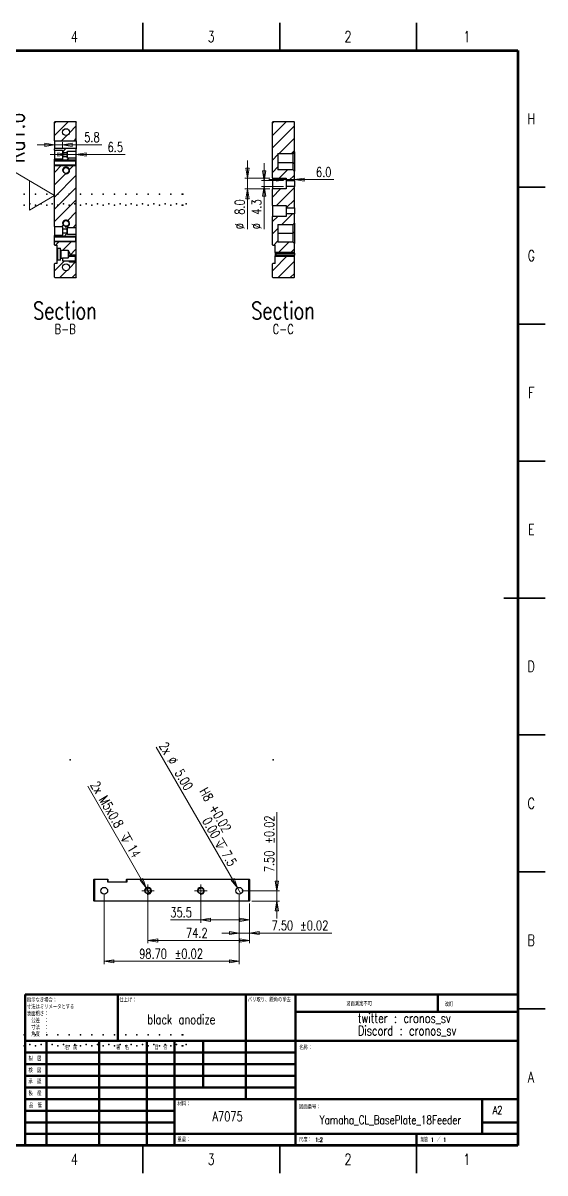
# Model space of a CAD drawing. Header units: millimetres. Extents: x -284 to 1188, y -83 to 840.
# Drawn here: x 806 to 1188, y 0 to 840 of the extents above; entities that cross this region are included whole.
import ezdxf

# ---------------------------------------------------------------- set-up
doc = ezdxf.new("R2010")
doc.units = ezdxf.units.MM
doc.header["$LTSCALE"] = 2
doc.header["$PDSIZE"] = -1
doc.styles.add('SLDTEXTSTYLE0', font='TXT', dxfattribs={"width": 0.75, "bigfont": 'bigfont'})
doc.styles.add('SLDTEXTSTYLE1', font='TXT', dxfattribs={"width": 0.65625, "bigfont": 'bigfont'})
doc.dimstyles.new('SLDDIMSTYLE1', dxfattribs={"dimtxt": 7, "dimasz": 7.112, "dimexe": 0, "dimexo": 0.0625, "dimgap": 1.75, "dimtad": 1, "dimdec": 1, "dimrnd": 1e-09, "dimzin": 4, "dimdsep": 46, "dimtxsty": 'SLDTEXTSTYLE0', "dimblk1": 'CLOSED', "dimblk2": 'CLOSED', "dimsah": 1, "dimcen": 0.09, "dimadec": 0, "dimazin": 1, "dimtfac": 1, "dimtdec": 1, "dimtmove": 0, "dimatfit": 0, "dimldrblk": 'CLOSED', "dimfxl": 1, "dimfrac": 2, "dimtolj": 1, "dimtzin": 12, "dimarcsym": 0})
doc.dimstyles.new('SLDDIMSTYLE13', dxfattribs={"dimtxt": 7, "dimasz": 7.112, "dimexe": 0, "dimexo": 0.0625, "dimgap": 1.75, "dimtad": 1, "dimrnd": 1e-09, "dimzin": 4, "dimdsep": 46, "dimtxsty": 'SLDTEXTSTYLE0', "dimblk1": 'NONE', "dimblk2": 'CLOSED', "dimsah": 1, "dimcen": 0, "dimadec": 0, "dimazin": 1, "dimtol": 1, "dimtp": 0.018, "dimtfac": 1, "dimtmove": 0, "dimatfit": 3, "dimldrblk": 'NONE', "dimfxl": 1, "dimfrac": 2, "dimtolj": 1, "dimtzin": 0, "dimarcsym": 0})
doc.dimstyles.new('SLDDIMSTYLE14', dxfattribs={"dimtxt": 7, "dimasz": 7.112, "dimexe": 0, "dimexo": 0.0625, "dimgap": 1.75, "dimtad": 1, "dimrnd": 1e-09, "dimzin": 12, "dimdsep": 46, "dimtxsty": 'SLDTEXTSTYLE0', "dimblk1": 'CLOSED', "dimblk2": 'CLOSED', "dimsah": 1, "dimcen": 0.09, "dimadec": 0, "dimazin": 3, "dimtol": 1, "dimtp": 0.02, "dimtm": 0.02, "dimtfac": 1, "dimtmove": 0, "dimatfit": 0, "dimldrblk": 'CLOSED', "dimfxl": 1, "dimfrac": 2, "dimtolj": 1, "dimarcsym": 0})
doc.dimstyles.new('SLDDIMSTYLE15', dxfattribs={"dimtxt": 7, "dimasz": 7.112, "dimexe": 0, "dimexo": 0.0625, "dimgap": 1.75, "dimtad": 1, "dimrnd": 1e-09, "dimzin": 12, "dimdsep": 46, "dimtxsty": 'SLDTEXTSTYLE0', "dimblk1": 'CLOSED', "dimblk2": 'CLOSED', "dimsah": 1, "dimcen": 0.09, "dimadec": 0, "dimazin": 3, "dimtol": 1, "dimtp": 0.02, "dimtm": 0.02, "dimtfac": 1, "dimtofl": 0, "dimtmove": 0, "dimatfit": 3, "dimldrblk": 'CLOSED', "dimfxl": 1, "dimfrac": 2, "dimtolj": 1, "dimarcsym": 0})
doc.dimstyles.new('SLDDIMSTYLE4', dxfattribs={"dimtxt": 7, "dimasz": 7.112, "dimexe": 0, "dimexo": 0.0625, "dimgap": 1.75, "dimtad": 1, "dimdec": 1, "dimrnd": 1e-09, "dimzin": 12, "dimdsep": 46, "dimtxsty": 'SLDTEXTSTYLE0', "dimblk1": 'CLOSED', "dimblk2": 'CLOSED', "dimsah": 1, "dimcen": 0.09, "dimadec": 0, "dimazin": 3, "dimtfac": 1, "dimtdec": 1, "dimtofl": 0, "dimtmove": 0, "dimatfit": 3, "dimldrblk": 'CLOSED', "dimfxl": 1, "dimfrac": 2, "dimtolj": 1, "dimtzin": 12, "dimarcsym": 0})
doc.dimstyles.new('SLDDIMSTYLE5', dxfattribs={"dimtxt": 7, "dimasz": 7.112, "dimexe": 0, "dimexo": 0.0625, "dimgap": 1.75, "dimtad": 1, "dimdec": 1, "dimrnd": 1e-09, "dimzin": 12, "dimdsep": 46, "dimtxsty": 'SLDTEXTSTYLE0', "dimblk1": 'CLOSED', "dimblk2": 'CLOSED', "dimsah": 1, "dimcen": 0.09, "dimadec": 0, "dimazin": 3, "dimtfac": 1, "dimtdec": 1, "dimtmove": 0, "dimatfit": 0, "dimldrblk": 'CLOSED', "dimfxl": 1, "dimfrac": 2, "dimtolj": 1, "dimtzin": 12, "dimarcsym": 0})
doc.dimstyles.new('SLDDIMSTYLE8', dxfattribs={"dimtxt": 7, "dimasz": 7.112, "dimexe": 0, "dimexo": 0.0625, "dimgap": 1.75, "dimtad": 1, "dimrnd": 1e-09, "dimzin": 12, "dimdsep": 46, "dimtxsty": 'SLDTEXTSTYLE0', "dimblk1": 'NONE', "dimblk2": 'CLOSED', "dimsah": 1, "dimcen": 0, "dimadec": 0, "dimazin": 3, "dimtfac": 1, "dimtmove": 0, "dimatfit": 3, "dimldrblk": 'NONE', "dimfxl": 1, "dimfrac": 2, "dimtolj": 1, "dimtzin": 12, "dimarcsym": 0})

# ---------------------------------------------------------------- blocks, each defined once
blk = doc.blocks.new('SW_HATCH_1')
at = {"color": 0, "linetype": 'Continuous', "lineweight": 18}
for p, q in [((-4.27, 31.65), (-5.28, 30.64)), ((4.71, 31.65), (-5.28, 21.66)), ((10.72, 28.68), (5.67, 23.63)), ((3.75, 21.71), (-0.15, 17.81)), ((10.72, 19.7), (8.83, 17.81)), ((3.11, 12.09), (0.52, 9.5)), ((10.72, 10.72), (10.15, 10.15)), ((-4.58, 4.4), (-5.28, 3.7)), ((0, 0), (-5.28, -5.28)), ((5.15, 5.15), (3.3, 3.3)), ((8.98, 0), (5.31, -3.67)), ((3.04, -5.94), (-5.28, -14.26)), ((10.72, -7.24), (-5.28, -23.24)), ((10.72, -16.22), (-5.28, -32.22)), ((10.72, -25.2), (-5.28, -41.2)), ((10.72, -34.18), (4.21, -40.7)), ((1.37, -43.53), (0.1, -44.8)), ((3.89, -49.99), (1.48, -52.4)), ((10.72, -43.16), (8.33, -45.55)), ((-1.82, -55.7), (-4.42, -58.3)), ((7.16, -55.7), (0.89, -61.97)), ((10.72, -61.12), (5.75, -66.09)), ((1.72, -70.12), (-5.28, -77.12)), ((10.45, -70.37), (5.64, -75.18)), ((3.85, -76.97), (-1.23, -82.05)), ((10.72, -79.08), (7.75, -82.05))]:
    blk.add_line(p, q, dxfattribs=at)
blk = doc.blocks.new('_Closed')
at = {"color": 0, "linetype": 'ByBlock', "lineweight": -2}
for p, q in [((-1, 0.166667), (0, 0)), ((-1, 0.166667), (-1, -0.166667)), ((0, 0), (-1, -0.166667)), ((0, 0), (-1, 0))]:
    blk.add_line(p, q, dxfattribs=at)
blk = doc.blocks.new('_D_72')
at = {"color": 7, "linetype": 'Continuous', "lineweight": 0}
for p, q in [((838.8, 743.87), (826.1, 743.87)), ((838.8, 743.87), (845.3, 743.87)), ((845.3, 744.33), (845.3, 741.87)), ((845.3, 743.87), (881.09, 743.87))]:
    blk.add_line(p, q, dxfattribs=at)
at = {"color": 7, "linetype": 'Continuous', "lineweight": 18, "xscale": 7.112, "yscale": 7.112}
blk.add_blockref('_Closed', (838.8, 743.87, 3.6), dxfattribs=at)
at = {"color": 7, "linetype": 'Continuous', "lineweight": 18, "xscale": 7.112, "yscale": 7.112, "rotation": 180}
blk.add_blockref('_Closed', (845.3, 743.87, 3.6), dxfattribs=at)
at = {"color": 7, "linetype": 'Continuous', "lineweight": 18, "insert": (868.16, 752.89), "char_height": 7, "attachment_point": 1, "style": 'SLDTEXTSTYLE0'}
blk.add_mtext('6.5', dxfattribs=at)
blk = doc.blocks.new('_D_73')
at = {"color": 7, "linetype": 'Continuous', "lineweight": 0}
for p, q in [((829.3, 751.02), (816.6, 751.02)), ((829.3, 750.11), (829.3, 753.02)), ((829.3, 751.02), (835.1, 751.02)), ((835.1, 749.03), (835.1, 753.02)), ((835.1, 751.02), (864, 751.02))]:
    blk.add_line(p, q, dxfattribs=at)
at = {"color": 7, "linetype": 'Continuous', "lineweight": 18, "xscale": 7.112, "yscale": 7.112}
blk.add_blockref('_Closed', (829.3, 751.02, 3.6), dxfattribs=at)
at = {"color": 7, "linetype": 'Continuous', "lineweight": 18, "xscale": 7.112, "yscale": 7.112, "rotation": 180}
blk.add_blockref('_Closed', (835.1, 751.02, 3.6), dxfattribs=at)
at = {"color": 7, "linetype": 'Continuous', "lineweight": 18, "insert": (851.07, 760.04), "char_height": 7, "attachment_point": 1, "style": 'SLDTEXTSTYLE0'}
blk.add_mtext('5.8', dxfattribs=at)
blk = doc.blocks.new('SW_SFSYMBOL_0')
at = {"color": 0, "linetype": 'Continuous', "lineweight": 0}
for p, q in [((-18.14, -2.34), (-18.14, 45.31)), ((18.14, -23.75), (-18.14, -2.34)), ((0, -13.05), (0, -34.45)), ((18.14, -23.75), (0, -34.45))]:
    blk.add_line(p, q, dxfattribs=at)
at = {"color": 0, "linetype": 'Continuous', "lineweight": 0, "insert": (-16.37, 0), "char_height": 12.7, "attachment_point": 1, "rotation": 90, "style": 'SLDTEXTSTYLE0'}
blk.add_mtext('Ra1.6', dxfattribs=at)
blk = doc.blocks.new('SW_SYMBOL_HOLE_DEPTH')
at = {"color": 0, "linetype": 'Continuous', "lineweight": 18}
for p, q in [((0, 1750), (1600, 1750)), ((200, 1110), (800, 150)), ((800, 1750), (800, 150)), ((1400, 1110), (800, 150))]:
    blk.add_line(p, q, dxfattribs=at)
blk = doc.blocks.new('_D_74')
at = {"color": 7, "linetype": 'Continuous', "lineweight": 0}
for q in [(903.8, 311.07), (965.65, 203.95)]:
    blk.add_line((963.15, 208.28), q, dxfattribs=at)
at = {"color": 7, "linetype": 'Continuous', "lineweight": 18, "xscale": 0.0044707031, "yscale": 0.0044707031, "zscale": 0.0044707031, "rotation": 300}
blk.add_blockref('SW_SYMBOL_HOLE_DEPTH', (945.27, 241.04), dxfattribs=at)
at = {"color": 7, "linetype": 'Continuous', "lineweight": 18, "xscale": 7.112, "yscale": 7.112, "rotation": 300}
blk.add_blockref('_Closed', (963.15, 208.28), dxfattribs=at)
at = {"color": 7, "linetype": 'Continuous', "lineweight": 18, "char_height": 7, "attachment_point": 1, "rotation": 300, "style": 'SLDTEXTSTYLE0'}
for s, insert in [('2x', (911.64, 315.6)), ('%%c', (917.67, 304.95)), ('5.00', (923.04, 295.86)), ('H8', (941.13, 282.41)), ('+', (948.2, 270.17)), ('0.02', (951.03, 265.27)), ('0.00', (943.19, 260.75)), ('7.5', (957.33, 236.46))]:
    blk.add_mtext(s, dxfattribs=dict(at, insert=insert))
blk = doc.blocks.new('_None')
blk = doc.blocks.new('_D_75')
at = {"color": 7, "linetype": 'Continuous', "lineweight": 0}
for q in [(853.62, 282.47), (898.95, 203.95)]:
    blk.add_line((896.45, 208.28), q, dxfattribs=at)
at = {"color": 7, "linetype": 'Continuous', "lineweight": 18, "xscale": 0.0044707031, "yscale": 0.0044707031, "zscale": 0.0044707031, "rotation": 300}
blk.add_blockref('SW_SYMBOL_HOLE_DEPTH', (876.13, 245.35), dxfattribs=at)
at = {"color": 7, "linetype": 'Continuous', "lineweight": 18, "xscale": 7.112, "yscale": 7.112, "rotation": 300}
blk.add_blockref('_Closed', (896.45, 208.28), dxfattribs=at)
at = {"color": 7, "linetype": 'Continuous', "lineweight": 18, "char_height": 7, "attachment_point": 1, "rotation": 300, "style": 'SLDTEXTSTYLE0'}
for s, insert in [('2x', (861.5, 287.02)), ('M5x0.8', (867.62, 276.42)), ('14', (888.2, 240.77))]:
    blk.add_mtext(s, dxfattribs=dict(at, insert=insert))
blk = doc.blocks.new('_D_76')
at = {"color": 7, "linetype": 'Continuous', "lineweight": 0}
for p, q in [((964.4, 204.12), (964.4, 173.28)), ((971.9, 196.82), (971.9, 173.28)), ((964.4, 175.28), (951.7, 175.28)), ((971.9, 175.28), (964.4, 175.28)), ((971.9, 175.28), (1032.03, 175.28))]:
    blk.add_line(p, q, dxfattribs=at)
at = {"color": 7, "linetype": 'Continuous', "lineweight": 18, "xscale": 7.112, "yscale": 7.112}
blk.add_blockref('_Closed', (964.4, 175.28), dxfattribs=at)
at = {"color": 7, "linetype": 'Continuous', "lineweight": 18, "xscale": 7.112, "yscale": 7.112, "rotation": 180}
blk.add_blockref('_Closed', (971.9, 175.28), dxfattribs=at)
at = {"color": 7, "linetype": 'Continuous', "lineweight": 18, "char_height": 7, "attachment_point": 1, "style": 'SLDTEXTSTYLE0'}
for s, insert in [('7.50', (988.12, 184.3)), ('±0.02', (1008.84, 184.3))]:
    blk.add_mtext(s, dxfattribs=dict(at, insert=insert))
blk = doc.blocks.new('_D_77')
at = {"color": 7, "linetype": 'Continuous', "lineweight": 0}
for p, q in [((936.4, 204.12), (936.4, 182.85)), ((971.9, 196.82), (971.9, 182.85)), ((936.4, 184.85), (914.06, 184.85)), ((971.9, 184.85), (936.4, 184.85))]:
    blk.add_line(p, q, dxfattribs=at)
at = {"color": 7, "linetype": 'Continuous', "lineweight": 18, "xscale": 7.112, "yscale": 7.112, "rotation": 180}
blk.add_blockref('_Closed', (936.4, 184.85), dxfattribs=at)
at = {"color": 7, "linetype": 'Continuous', "lineweight": 18, "xscale": 7.112, "yscale": 7.112}
blk.add_blockref('_Closed', (971.9, 184.85), dxfattribs=at)
at = {"color": 7, "linetype": 'Continuous', "lineweight": 18, "insert": (914.06, 193.87), "char_height": 7, "attachment_point": 1, "style": 'SLDTEXTSTYLE0'}
blk.add_mtext('35.5', dxfattribs=at)
blk = doc.blocks.new('_D_78')
at = {"color": 7, "linetype": 'Continuous', "lineweight": 0}
for p, q in [((897.7, 204.12), (897.7, 167.8)), ((971.9, 196.82), (971.9, 167.8)), ((971.9, 169.8), (897.7, 169.8))]:
    blk.add_line(p, q, dxfattribs=at)
at = {"color": 7, "linetype": 'Continuous', "lineweight": 18, "xscale": 7.112, "yscale": 7.112, "rotation": 180}
blk.add_blockref('_Closed', (897.7, 169.8), dxfattribs=at)
at = {"color": 7, "linetype": 'Continuous', "lineweight": 18, "xscale": 7.112, "yscale": 7.112}
blk.add_blockref('_Closed', (971.9, 169.8), dxfattribs=at)
at = {"color": 7, "linetype": 'Continuous', "lineweight": 18, "insert": (925.54, 178.82), "char_height": 7, "attachment_point": 1, "style": 'SLDTEXTSTYLE0'}
blk.add_mtext('74.2', dxfattribs=at)
blk = doc.blocks.new('_D_79')
at = {"color": 7, "linetype": 'Continuous', "lineweight": 0}
for p, q in [((865.7, 204.12), (865.7, 152.62)), ((964.4, 204.12), (964.4, 152.62)), ((964.4, 154.62), (865.7, 154.62))]:
    blk.add_line(p, q, dxfattribs=at)
at = {"color": 7, "linetype": 'Continuous', "lineweight": 18, "xscale": 7.112, "yscale": 7.112, "rotation": 180}
blk.add_blockref('_Closed', (865.7, 154.62), dxfattribs=at)
at = {"color": 7, "linetype": 'Continuous', "lineweight": 18, "xscale": 7.112, "yscale": 7.112}
blk.add_blockref('_Closed', (964.4, 154.62), dxfattribs=at)
at = {"color": 7, "linetype": 'Continuous', "lineweight": 18, "char_height": 7, "attachment_point": 1, "style": 'SLDTEXTSTYLE0'}
for s, insert in [('98.70', (891.29, 163.64)), ('±0.02', (917.19, 163.64))]:
    blk.add_mtext(s, dxfattribs=dict(at, insert=insert))
blk = doc.blocks.new('_D_80')
at = {"color": 7, "linetype": 'Continuous', "lineweight": 0}
for p, q in [((991.9, 206.12), (991.9, 263.65)), ((966.4, 206.12), (993.9, 206.12)), ((991.9, 198.62), (991.9, 206.12)), ((973.7, 198.62), (993.9, 198.62)), ((991.9, 198.62), (991.9, 185.92))]:
    blk.add_line(p, q, dxfattribs=at)
at = {"color": 7, "linetype": 'Continuous', "lineweight": 18, "xscale": 7.112, "yscale": 7.112}
for p, rotation in [((991.9, 206.12), 270), ((991.9, 198.62), 90)]:
    blk.add_blockref('_Closed', p, dxfattribs=dict(at, rotation=rotation))
at = {"color": 7, "linetype": 'Continuous', "lineweight": 18, "char_height": 7, "attachment_point": 1, "rotation": 90, "style": 'SLDTEXTSTYLE0'}
for s, insert in [('±0.02', (982.87, 240.46)), ('7.50', (982.87, 219.73))]:
    blk.add_mtext(s, dxfattribs=dict(at, insert=insert))
blk = doc.blocks.new('SW_CENTERMARKSYMBOL_90')
at = {"color": 0, "linetype": 'Continuous', "lineweight": 18}
for p, q in [((-2.5, 0), (-4.6, 0)), ((0, 0), (-2.5, 0)), ((0, 2.5), (0, 4.6)), ((0, 0), (0, 2.5)), ((0, 0), (0, -2.5)), ((0, 0), (2.5, 0)), ((2.5, 0), (4.6, 0)), ((0, -2.5), (0, -4.6))]:
    blk.add_line(p, q, dxfattribs=at)
blk = doc.blocks.new('SW_CENTERMARKSYMBOL_91')
at = {"color": 0, "linetype": 'Continuous', "lineweight": 18}
for p, q in [((-2.5, 0), (-4.6, 0)), ((0, 0), (-2.5, 0)), ((0, 2.5), (0, 4.6)), ((0, 0), (0, 2.5)), ((0, 0), (0, -2.5)), ((0, 0), (2.5, 0)), ((2.5, 0), (4.6, 0)), ((0, -2.5), (0, -4.6))]:
    blk.add_line(p, q, dxfattribs=at)
blk = doc.blocks.new('SW_HATCH_2')
at = {"color": 0, "linetype": 'Continuous', "lineweight": 18}
for p, q in [((-10.31, 97.45), (-11.32, 96.44)), ((-1.33, 97.45), (-11.32, 87.46)), ((4.68, 94.48), (-11.32, 78.48)), ((4.68, 85.5), (-6.37, 74.45)), ((4.68, 76.52), (2.61, 74.45)), ((-7.32, 73.5), (-11.32, 69.5)), ((-7.32, 64.52), (-11.32, 60.52)), ((-0.41, 62.45), (-6.41, 56.45)), ((4.68, 58.56), (0.72, 54.6)), ((-5.43, 48.45), (-11.32, 42.56)), ((4.68, 49.58), (-8.45, 36.45)), ((4.68, 40.6), (-1.32, 34.6)), ((-7.47, 28.45), (-11.32, 24.6)), ((3.36, 30.3), (-4.49, 22.45)), ((-7.32, 19.62), (-11.32, 15.62)), ((-7.32, 10.64), (-10.46, 7.5)), ((0.52, 9.5), (-7.48, 1.5)), ((0, 0), (-11.32, -11.32)), ((4.68, 4.68), (1.5, 1.5)), ((4.68, -4.3), (-7.27, -16.25)), ((4.68, -13.28), (1.71, -16.25))]:
    blk.add_line(p, q, dxfattribs=at)
blk = doc.blocks.new('_D_91')
at = {"color": 7, "linetype": 'Continuous', "lineweight": 0}
for p, q in [((998.75, 725.59), (986.05, 725.59)), ((1004.75, 725.59), (998.75, 725.59)), ((1004.75, 725.59), (1033.51, 725.59))]:
    blk.add_line(p, q, dxfattribs=at)
at = {"color": 7, "linetype": 'Continuous', "lineweight": 18, "xscale": 7.112, "yscale": 7.112}
blk.add_blockref('_Closed', (998.75, 725.59, 41.75), dxfattribs=at)
at = {"color": 7, "linetype": 'Continuous', "lineweight": 18, "xscale": 7.112, "yscale": 7.112, "rotation": 180}
blk.add_blockref('_Closed', (1004.75, 725.59, 41.75), dxfattribs=at)
at = {"color": 7, "linetype": 'Continuous', "lineweight": 18, "insert": (1020.58, 734.61), "char_height": 7, "attachment_point": 1, "style": 'SLDTEXTSTYLE0'}
blk.add_mtext('6.0', dxfattribs=at)
blk = doc.blocks.new('_D_92')
at = {"color": 7, "linetype": 'Continuous', "lineweight": 0}
for p, q in [((982.64, 724.93), (982.64, 737.63)), ((996.75, 724.93), (980.64, 724.93)), ((982.64, 724.93), (982.64, 720.63)), ((996.75, 720.63), (980.64, 720.63)), ((982.64, 720.63), (982.64, 689.35))]:
    blk.add_line(p, q, dxfattribs=at)
at = {"color": 7, "linetype": 'Continuous', "lineweight": 18, "xscale": 7.112, "yscale": 7.112}
for p, rotation in [((982.64, 724.93, 41.75), 270), ((982.64, 720.63, 41.75), 90)]:
    blk.add_blockref('_Closed', p, dxfattribs=dict(at, rotation=rotation))
at = {"color": 7, "linetype": 'Continuous', "lineweight": 18, "char_height": 7, "attachment_point": 1, "rotation": 90, "style": 'SLDTEXTSTYLE0'}
for s, insert in [('4.3', (973.51, 699.91)), ('%%c', (973.62, 689.35))]:
    blk.add_mtext(s, dxfattribs=dict(at, insert=insert))
blk = doc.blocks.new('_D_93')
at = {"color": 7, "linetype": 'Continuous', "lineweight": 0}
for p, q in [((970.4, 726.78), (970.4, 739.48)), ((986.78, 726.78), (968.4, 726.78)), ((970.4, 726.78), (970.4, 718.78)), ((986.78, 718.78), (968.4, 718.78)), ((970.4, 718.78), (970.4, 689.35))]:
    blk.add_line(p, q, dxfattribs=at)
at = {"color": 7, "linetype": 'Continuous', "lineweight": 18, "xscale": 7.112, "yscale": 7.112}
for p, rotation in [((970.4, 726.78, 41.75), 270), ((970.4, 718.78, 41.75), 90)]:
    blk.add_blockref('_Closed', p, dxfattribs=dict(at, rotation=rotation))
at = {"color": 7, "linetype": 'Continuous', "lineweight": 18, "char_height": 7, "attachment_point": 1, "rotation": 90, "style": 'SLDTEXTSTYLE0'}
for s, insert in [('8.0', (961.27, 699.91)), ('%%c', (961.38, 689.35))]:
    blk.add_mtext(s, dxfattribs=dict(at, insert=insert))

msp = doc.modelspace()

# ---------------------------------------------------------------- linework, layer by layer
at = {"color": 7, "linetype": 'Continuous', "lineweight": 35}
for p, q in [((894, 820), (894, 840)), ((994, 820), (994, 840)), ((1094, 820), (1094, 840)), ((1168, 720), (1188, 720)), ((1168, 620), (1188, 620)), ((1168, 520), (1188, 520)), ((1188, 420), (1158, 420)), ((1168, 420), (1188, 420)), ((1168, 320), (1188, 320)), ((1168, 220), (1188, 220)), ((1168, 120), (1188, 120)), ((894, 20), (894, 0)), ((994, 20), (994, 0)), ((1094, 20), (1094, 0))]:
    msp.add_line(p, q, dxfattribs=at)
at = {"color": 7, "linetype": 'Continuous', "lineweight": 70}
for p, q in [((20, 820), (1168, 820)), ((1168, 820), (1168, 20)), ((1168, 20), (20, 20))]:
    msp.add_line(p, q, dxfattribs=at)
at = {"color": 7, "linetype": 'Continuous', "lineweight": 25}
for p, q in [((829.302, 767.58), (829.502, 767.78)), ((829.302, 754.05), (829.302, 767.58)), ((845.102, 767.78), (829.502, 767.78)), ((845.102, 767.78), (845.302, 767.58)), ((845.302, 754.05), (845.302, 767.58)), ((988.75, 767.58), (988.95, 767.78)), ((988.75, 726.805), (988.75, 767.58)), ((1004.55, 767.78), (988.95, 767.78)), ((1004.55, 767.78), (1004.75, 767.58)), ((1004.75, 745.78), (1004.75, 767.58)), ((829.302, 754.05), (829.402, 753.944)), ((829.302, 754.05), (829.302, 748.11)), ((829.402, 748.217), (829.302, 748.11)), ((829.302, 747.055), (829.302, 748.11)), ((829.402, 753.944), (829.402, 748.217)), ((829.402, 753.944), (845.202, 753.944)), ((845.202, 748.217), (829.402, 748.217)), ((845.202, 753.944), (845.302, 754.05)), ((845.202, 753.944), (845.202, 748.217)), ((845.302, 748.11), (845.202, 748.217)), ((845.302, 754.05), (845.302, 748.11)), ((845.302, 746.33), (845.302, 748.11)), ((829.302, 747.055), (829.327, 747.03)), ((829.302, 747.055), (829.302, 740.505)), ((829.327, 740.53), (829.302, 740.505)), ((829.302, 739.43), (829.302, 740.505)), ((829.302, 736.13), (829.302, 739.43)), ((829.302, 739.43), (844.927, 739.43)), ((829.327, 747.03), (835.102, 747.03)), ((829.327, 747.03), (829.327, 740.53)), ((835.102, 740.53), (829.327, 740.53)), ((835.102, 747.03), (835.102, 745.38)), ((835.102, 745.38), (838.261, 745.38)), ((835.102, 745.38), (835.102, 742.18)), ((835.102, 742.18), (835.102, 740.53)), ((838.261, 742.18), (835.102, 742.18)), ((838.261, 745.38), (838.802, 746.28)), ((838.261, 745.38), (838.261, 742.18)), ((838.802, 741.28), (838.261, 742.18)), ((838.802, 741.28), (838.802, 746.28)), ((838.802, 746.28), (845.252, 746.28)), ((845.252, 741.28), (838.802, 741.28)), ((844.927, 739.43), (845.302, 739.805)), ((844.927, 736.13), (844.927, 739.43)), ((845.252, 746.28), (845.302, 746.33)), ((845.252, 741.28), (845.252, 746.28)), ((845.302, 741.23), (845.252, 741.28)), ((845.302, 741.23), (845.302, 746.33)), ((845.302, 739.805), (845.302, 741.23)), ((845.302, 735.755), (845.302, 739.805)), ((992.75, 744.78), (992.75, 732.78)), ((992.75, 744.78), (1003.75, 744.78)), ((1004.75, 745.78), (1003.75, 744.78)), ((1003.75, 738.016), (1003.75, 744.78)), ((1004.75, 745.78), (1004.75, 737.442)), ((844.927, 736.13), (829.302, 736.13)), ((829.302, 691.355), (829.302, 736.13)), ((845.302, 735.755), (844.927, 736.13)), ((845.302, 690.63), (845.302, 735.755)), ((992.75, 738.016), (1003.75, 738.016)), ((1003.75, 732.78), (992.75, 732.78)), ((1003.75, 732.78), (1003.75, 738.016)), ((1003.75, 738.016), (1004.75, 737.442)), ((1003.75, 732.78), (1004.75, 731.78)), ((1004.162, 732.369), (1004.75, 732.031)), ((1004.75, 737.442), (1004.75, 732.031)), ((1004.75, 732.031), (1004.75, 731.758)), ((1004.75, 724.955), (1004.75, 731.78)), ((988.75, 726.805), (988.75, 718.755)), ((988.75, 726.805), (988.775, 726.78)), ((988.775, 726.78), (988.775, 718.78)), ((988.775, 726.78), (998.75, 726.78)), ((998.75, 726.78), (998.75, 724.93)), ((998.75, 724.93), (998.75, 720.63)), ((998.75, 724.93), (1004.725, 724.93)), ((1004.725, 724.93), (1004.75, 724.955)), ((1004.725, 724.93), (1004.725, 720.63)), ((1004.75, 724.955), (1004.75, 720.605)), ((988.775, 718.78), (988.75, 718.755)), ((988.75, 706.805), (988.75, 718.755)), ((998.75, 718.78), (988.775, 718.78)), ((998.75, 720.63), (998.75, 718.78)), ((1004.725, 720.63), (998.75, 720.63)), ((1004.75, 720.605), (1004.725, 720.63)), ((1004.75, 704.955), (1004.75, 720.605)), ((988.75, 706.805), (988.775, 706.78)), ((988.75, 706.805), (988.75, 698.755)), ((988.775, 706.78), (998.75, 706.78)), ((988.775, 706.78), (988.775, 698.78)), ((998.75, 706.78), (998.75, 704.93)), ((988.775, 698.78), (988.75, 698.755)), ((988.75, 678.03), (988.75, 698.755)), ((998.75, 698.78), (988.775, 698.78)), ((998.75, 704.93), (1004.725, 704.93)), ((998.75, 704.93), (998.75, 700.63)), ((1004.725, 700.63), (998.75, 700.63)), ((998.75, 700.63), (998.75, 698.78)), ((1004.725, 704.93), (1004.75, 704.955)), ((1004.725, 704.93), (1004.725, 700.63)), ((1004.75, 700.605), (1004.725, 700.63)), ((1004.75, 704.955), (1004.75, 700.605)), ((1004.75, 693.78), (1004.75, 700.605)), ((829.302, 691.355), (829.327, 691.33)), ((829.302, 691.355), (829.302, 684.805)), ((829.327, 691.33), (835.102, 691.33)), ((829.327, 691.33), (829.327, 684.83)), ((835.102, 691.33), (835.102, 689.68)), ((835.102, 689.68), (838.261, 689.68)), ((835.102, 689.68), (835.102, 686.48)), ((838.261, 689.68), (838.802, 690.58)), ((838.261, 689.68), (838.261, 686.48)), ((838.802, 685.58), (838.802, 690.58)), ((838.802, 690.58), (845.252, 690.58)), ((845.252, 690.58), (845.302, 690.63)), ((845.252, 685.58), (845.252, 690.58)), ((845.302, 685.53), (845.302, 690.63)), ((992.75, 692.78), (1003.75, 692.78)), ((992.75, 692.78), (992.75, 679.83)), ((1004.75, 693.78), (1003.75, 692.78)), ((1003.75, 686.595), (1003.75, 692.78)), ((1004.75, 693.529), (1004.162, 693.191)), ((1004.75, 693.802), (1004.75, 693.529)), ((1004.75, 693.529), (1004.75, 687.168)), ((829.327, 684.83), (829.302, 684.805)), ((829.302, 683.73), (829.302, 684.805)), ((829.302, 680.43), (829.302, 683.73)), ((829.302, 683.73), (844.927, 683.73)), ((829.302, 678.03), (829.302, 680.43)), ((844.927, 680.43), (829.302, 680.43)), ((835.102, 684.83), (829.327, 684.83)), ((835.102, 686.48), (835.102, 684.83)), ((838.261, 686.48), (835.102, 686.48)), ((838.802, 685.58), (838.261, 686.48)), ((845.252, 685.58), (838.802, 685.58)), ((844.927, 683.73), (845.302, 684.105)), ((844.927, 680.43), (844.927, 683.73)), ((845.302, 680.055), (844.927, 680.43)), ((845.302, 685.53), (845.252, 685.58)), ((845.302, 684.105), (845.302, 685.53)), ((845.302, 680.055), (845.302, 684.105)), ((992.75, 686.595), (1003.75, 686.595)), ((1004.75, 687.168), (1003.75, 686.595)), ((1003.75, 679.83), (1003.75, 686.595)), ((1004.75, 687.168), (1004.75, 678.83)), ((829.502, 677.83), (829.302, 678.03)), ((829.502, 677.83), (831.302, 677.83)), ((831.302, 675.661), (831.302, 677.83)), ((831.502, 675.456), (831.302, 675.661)), ((831.302, 666.499), (831.302, 675.661)), ((831.502, 675.456), (833.802, 675.456)), ((831.502, 675.456), (831.502, 666.704)), ((833.802, 674.471), (833.802, 675.456)), ((834.102, 674.156), (833.802, 674.471)), ((833.802, 667.689), (833.802, 674.471)), ((834.102, 674.156), (839.302, 674.156)), ((834.102, 674.156), (834.102, 668.004)), ((839.302, 674.156), (839.302, 668.509)), ((845.302, 670.209), (845.302, 680.055)), ((988.95, 677.83), (988.75, 678.03)), ((988.95, 677.83), (990.75, 677.83)), ((990.75, 672.329), (990.75, 677.83)), ((990.75, 672.329), (991.1, 671.83)), ((990.75, 672.329), (990.75, 669.831)), ((1003.75, 679.83), (992.75, 679.83)), ((1003.75, 679.83), (1004.75, 678.83)), ((1004.75, 671.83), (1004.75, 678.83)), ((829.302, 664.13), (829.502, 664.33)), ((829.302, 654.28), (829.302, 664.13)), ((831.302, 664.33), (829.502, 664.33)), ((831.302, 666.499), (831.502, 666.704)), ((831.302, 664.33), (831.302, 666.499)), ((833.802, 666.704), (831.502, 666.704)), ((833.802, 667.689), (834.102, 668.004)), ((833.802, 666.704), (833.802, 667.689)), ((834.941, 668.004), (834.102, 668.004)), ((834.915, 668.004), (835.564, 668.509)), ((835.564, 666.011), (835.564, 668.509)), ((835.564, 668.509), (839.302, 668.509)), ((844.802, 666.011), (835.564, 666.011)), ((840.188, 669.649), (844.802, 669.649)), ((844.802, 669.649), (845.302, 670.209)), ((844.802, 666.011), (844.802, 669.649)), ((845.302, 665.452), (844.802, 666.011)), ((845.302, 665.442), (845.302, 670.209)), ((845.302, 654.28), (845.302, 665.452)), ((988.75, 664.13), (988.95, 664.33)), ((988.75, 654.28), (988.75, 664.13)), ((990.75, 664.33), (988.95, 664.33)), ((990.75, 664.33), (990.75, 669.831)), ((991.1, 671.83), (991.1, 670.33)), ((991.1, 671.83), (1004.75, 671.83)), ((1004.75, 670.33), (991.1, 670.33)), ((1004.75, 671.83), (1004.75, 670.33)), ((1004.75, 654.28), (1004.75, 670.33)), ((829.502, 654.08), (829.302, 654.28)), ((829.502, 654.08), (845.102, 654.08)), ((845.302, 654.28), (845.102, 654.08)), ((988.95, 654.08), (988.75, 654.28)), ((988.95, 654.08), (1004.55, 654.08)), ((1004.75, 654.28), (1004.55, 654.08)), ((858.197, 214.419), (858.397, 214.619)), ((858.197, 198.819), (858.197, 214.419)), ((858.397, 214.619), (858.497, 214.619)), ((858.497, 214.619), (858.697, 214.419)), ((858.497, 214.619), (868.247, 214.619)), ((868.247, 214.419), (858.697, 214.419)), ((858.697, 214.419), (858.697, 198.819)), ((868.247, 214.619), (868.247, 214.419)), ((868.247, 214.619), (868.447, 214.419)), ((868.247, 212.419), (868.247, 214.419)), ((868.247, 214.419), (868.447, 214.419)), ((868.247, 212.419), (868.447, 212.619)), ((882.147, 212.419), (868.247, 212.419)), ((868.447, 214.419), (868.447, 212.619)), ((868.447, 212.619), (881.947, 212.619)), ((881.947, 214.419), (882.147, 214.619)), ((881.947, 212.619), (881.947, 214.419)), ((881.947, 214.419), (882.147, 214.419)), ((882.147, 212.419), (881.947, 212.619)), ((882.147, 214.419), (882.147, 214.619)), ((882.147, 214.619), (971.597, 214.619)), ((882.147, 214.419), (882.147, 212.419)), ((971.397, 214.419), (882.147, 214.419)), ((971.397, 214.419), (971.597, 214.619)), ((971.397, 198.819), (971.397, 214.419)), ((971.597, 214.619), (971.697, 214.619)), ((971.697, 214.619), (971.897, 214.419)), ((971.897, 214.419), (971.897, 198.819)), ((858.397, 198.619), (858.197, 198.819)), ((858.497, 198.619), (858.397, 198.619)), ((858.697, 198.819), (858.497, 198.619)), ((971.597, 198.619), (858.497, 198.619)), ((858.697, 198.819), (971.397, 198.819)), ((971.597, 198.619), (971.397, 198.819)), ((971.697, 198.619), (971.597, 198.619)), ((971.897, 198.819), (971.697, 198.619))]:
    msp.add_line(p, q, dxfattribs=at)
at = {"color": 7, "linetype": 'Continuous'}
for p, q in [((845.277, 739.78), (829.302, 739.78)), ((845.277, 735.78), (829.302, 735.78)), ((845.277, 684.08), (829.302, 684.08)), ((845.277, 680.08), (829.302, 680.08)), ((990.85, 672.58), (1004.75, 672.58)), ((840.302, 665.33), (840.302, 665.73)), ((845.202, 665.33), (840.302, 665.33)), ((845.202, 670.33), (840.804, 670.33)), ((990.85, 669.58), (1004.75, 669.58))]:
    msp.add_line(p, q, dxfattribs=at)
at = {"color": 7, "linetype": 'Continuous', "lineweight": 50}
for p, q in [((808, 130.5), (1168, 130.5)), ((808, 130.5), (808, 20)), ((875.6, 96.5), (875.6, 130.5)), ((969.2, 130.5), (969.2, 54)), ((1005.6, 130.5), (1005.6, 20)), ((1109.6, 117.75), (1109.6, 130.5)), ((1168, 117.75), (1005.6, 117.75)), ((1168, 96.5), (808, 96.5)), ((823.6, 96.5), (823.6, 20)), ((861.982, 96.5), (861.982, 20)), ((896.798, 96.5), (896.798, 20)), ((917.2, 20), (917.2, 96.5)), ((938, 62.5), (938, 96.5)), ((1005.6, 88), (808, 88)), ((1005.6, 79.5), (808, 79.5)), ((1005.6, 71), (808, 71)), ((1005.6, 62.5), (808, 62.5)), ((917.2, 54), (808, 54)), ((917.2, 54), (1168, 54)), ((1142, 28.5), (1142, 54)), ((917.2, 45.5), (808, 45.5)), ((917.2, 37), (808, 37)), ((1168, 37), (1142, 37)), ((808, 28.5), (1168, 28.5)), ((1094, 20), (1094, 28.5))]:
    msp.add_line(p, q, dxfattribs=at)
at = {"color": 7, "linetype": 'Continuous', "lineweight": 25, "flags": 128}
for points in [[(839.302, 674.156), (839.653, 673.53), (840.334, 672.196), (840.597, 671.391), (840.589, 670.728), (840.188, 669.649)], [(839.302, 668.509), (839.753, 669.173), (840.195, 669.649)], [(991.1, 670.33), (991.051, 670.251), (990.75, 669.831)]]:
    msp.add_lwpolyline(points, dxfattribs=at)
at = {"color": 7, "linetype": 'Continuous', "lineweight": 25}
for centre, radius in [((837.802, 760.28), 2.5), ((837.802, 732.28), 2.1), ((837.802, 693.58), 2.1), ((837.802, 661.58), 2.5), ((865.697, 206.119), 2.5), ((897.697, 206.119), 2.1), ((936.397, 206.119), 2.1), ((964.397, 206.119), 2.5)]:
    msp.add_circle(centre, radius, dxfattribs=at)
at = {"color": 7, "linetype": 'Continuous'}
for centre in [(837.802, 732.28), (837.802, 693.58), (897.697, 206.119), (936.397, 206.119)]:
    msp.add_arc(centre, 2.5, 255, 195, dxfattribs=at)
at = {"color": 7, "linetype": 'Continuous', "lineweight": 25}
msp.add_arc((838.903, 668.148), 3.965, 182.073662, 212.606981, dxfattribs=at)
at = {"color": 7, "linetype": 'Continuous'}
for p in [(807.14, 714.855), (815.39, 714.855), (823.64, 714.855), (831.89, 714.855), (840.14, 714.855), (848.39, 714.855), (856.64, 714.855), (864.89, 714.855), (873.14, 714.855), (881.39, 714.855), (889.64, 714.855), (897.89, 714.855), (906.14, 714.855), (914.39, 714.855), (922.64, 714.855), (923.165, 714.855), (923.165, 714.855), (923.165, 714.855), (923.165, 714.855), (807.14, 706.855), (807.14, 706.855), (811.265, 707.855), (815.39, 706.855), (815.39, 706.855), (819.515, 707.855), (823.64, 706.855), (823.64, 706.855), (827.765, 707.855), (831.89, 706.855), (831.89, 706.855), (836.015, 707.855), (840.14, 706.855), (840.14, 706.855), (844.265, 707.855), (848.39, 706.855), (848.39, 706.855), (852.515, 707.855), (856.64, 706.855), (856.64, 706.855), (860.765, 707.855), (864.89, 706.855), (864.89, 706.855), (869.015, 707.855), (873.14, 706.855), (873.14, 706.855), (877.265, 707.855), (881.39, 706.855), (881.39, 706.855), (885.515, 707.855), (889.64, 706.855), (889.64, 706.855), (893.765, 707.855), (897.89, 706.855), (897.89, 706.855), (902.015, 707.855), (906.14, 706.855), (906.14, 706.855), (910.265, 707.855), (914.39, 706.855), (914.39, 706.855), (918.515, 707.855), (922.64, 706.855), (922.64, 706.855), (923.165, 706.855), (923.165, 706.855), (925.515, 707.855), (925.515, 707.855), (840.797, 301.678), (840.797, 301.678), (840.797, 301.678), (840.797, 301.678), (989.297, 301.678), (989.297, 301.678), (989.297, 301.678), (989.297, 301.678), (807.14, 100.839), (815.39, 100.839), (823.64, 100.839), (831.89, 100.839), (840.14, 100.839), (848.39, 100.839), (856.64, 100.839), (864.89, 100.839), (873.14, 100.839), (881.39, 100.839), (889.64, 100.839), (897.89, 100.839), (906.14, 100.839), (914.39, 100.839), (922.64, 100.839), (923.165, 100.839), (923.165, 100.839), (923.165, 100.839), (923.165, 100.839), (807.14, 92.839), (807.14, 92.839), (811.265, 93.839), (815.39, 92.839), (815.39, 92.839), (819.515, 93.839), (823.64, 92.839), (823.64, 92.839), (827.765, 93.839), (831.89, 92.839), (831.89, 92.839), (836.015, 93.839), (840.14, 92.839), (840.14, 92.839), (844.265, 93.839), (848.39, 92.839), (848.39, 92.839), (852.515, 93.839), (856.64, 92.839), (856.64, 92.839), (860.765, 93.839), (864.89, 92.839), (864.89, 92.839), (869.015, 93.839), (873.14, 92.839), (873.14, 92.839), (877.265, 93.839), (881.39, 92.839), (881.39, 92.839), (885.515, 93.839), (889.64, 92.839), (889.64, 92.839), (893.765, 93.839), (897.89, 92.839), (897.89, 92.839), (902.015, 93.839), (906.14, 92.839), (906.14, 92.839), (910.265, 93.839), (914.39, 92.839), (914.39, 92.839), (918.515, 93.839), (922.64, 92.839), (922.64, 92.839), (923.165, 92.839), (923.165, 92.839), (925.515, 93.839), (925.515, 93.839)]:
    msp.add_point(p, dxfattribs=at)

# ---------------------------------------------------------------- block references
at = {"color": 7, "linetype": 'Continuous', "lineweight": 0}
for name, p in [('SW_SFSYMBOL_0', (811.16, 737.748)), ('SW_CENTERMARKSYMBOL_91', (897.697, 206.119)), ('SW_CENTERMARKSYMBOL_90', (936.397, 206.119))]:
    msp.add_blockref(name, p, dxfattribs=at)
at = {"color": 7, "linetype": 'Continuous', "lineweight": 18}
for name, p in [('SW_HATCH_1', (834.581, 736.13)), ('SW_HATCH_2', (1000.071, 670.33))]:
    msp.add_blockref(name, p, dxfattribs=at)

# ---------------------------------------------------------------- texts
at = {"color": 7, "linetype": 'Continuous', "lineweight": 0}
for s, insert, char_height, attachment_point, style in [('4', (843.92, 833.987), 7.938, 2, 'SLDTEXTSTYLE0'), ('3', (943.92, 833.987), 7.938, 2, 'SLDTEXTSTYLE0'), ('2', (1043.92, 833.987), 7.938, 2, 'SLDTEXTSTYLE0'), ('1', (1130.92, 833.987), 7.938, 2, 'SLDTEXTSTYLE0'), ('H', (1177.981, 773.987), 7.938, 2, 'SLDTEXTSTYLE0'), ('G', (1177.973, 673.987), 7.938, 2, 'SLDTEXTSTYLE0'), ('Section', (837.002, 636.309), 12.7, 2, 'SLDTEXTSTYLE0'), ('Section', (996.45, 636.309), 12.7, 2, 'SLDTEXTSTYLE0'), ('B-B', (837.175, 619.91), 7, 2, 'SLDTEXTSTYLE0'), ('C-C', (996.585, 619.91), 7, 2, 'SLDTEXTSTYLE0'), ('F', (1177.915, 573.987), 7.938, 2, 'SLDTEXTSTYLE0'), ('E', (1178.016, 473.987), 7.938, 2, 'SLDTEXTSTYLE0'), ('D', (1177.905, 373.987), 7.938, 2, 'SLDTEXTSTYLE0'), ('C', (1177.917, 273.987), 7.938, 2, 'SLDTEXTSTYLE0'), ('B', (1177.941, 173.987), 7.938, 2, 'SLDTEXTSTYLE0'), ('指示なき場合：', (809.187, 127.842), 3, 1, 'SLDTEXTSTYLE0'), ('仕上げ：', (876.743, 127.839), 3, 1, 'SLDTEXTSTYLE0'), ('バリ取り、鋭角の除去', (970.618, 128.006), 3, 1, 'SLDTEXTSTYLE0'), ('表面粗さ：', (809.187, 117.842), 3, 1, 'SLDTEXTSTYLE0'), ('寸法はミリメータとする\u3000', (809.187, 122.842), 3, 1, 'SLDTEXTSTYLE0'), ('図面測定不可', (1042.578, 125.066), 3, 1, 'SLDTEXTSTYLE0'), ('改訂', (1114.655, 124.67), 3, 1, 'SLDTEXTSTYLE0'), ('\u3000公差\u3000：', (809.187, 112.842), 3, 1, 'SLDTEXTSTYLE0'), ('black anodize', (922.057, 115.703), 7, 2, 'SLDTEXTSTYLE0'), ('twitter : cronos_sv', (1051.107, 116.579), 7, 1, 'SLDTEXTSTYLE0'), ('\u3000角度\u3000：', (809.187, 102.842), 3, 1, 'SLDTEXTSTYLE0'), ('\u3000寸法\u3000：', (809.187, 107.842), 3, 1, 'SLDTEXTSTYLE0'), ('Discord : cronos_sv', (1051.107, 107.528), 7, 1, 'SLDTEXTSTYLE0'), ('名\u3000前', (836.644, 93.003), 3, 1, 'SLDTEXTSTYLE0'), ('\u3000\u3000署\u3000名', (868.067, 93.124), 3, 1, 'SLDTEXTSTYLE0'), ('日\u3000付', (902.429, 93.152), 3, 1, 'SLDTEXTSTYLE0'), ('名称：', (1008.404, 93.152), 3, 1, 'SLDTEXTSTYLE0'), ('製\u3000図', (810.378, 84.984), 3, 1, 'SLDTEXTSTYLE0'), ('検\u3000図', (810.312, 76.433), 3, 1, 'SLDTEXTSTYLE0'), ('承\u3000認', (810.294, 68.253), 3, 1, 'SLDTEXTSTYLE0'), ('A', (1177.679, 73.987), 7.938, 2, 'SLDTEXTSTYLE0'), ('製\u3000産', (810.401, 59.592), 3, 1, 'SLDTEXTSTYLE0'), ('品\u3000管', (810.674, 50.824), 3, 1, 'SLDTEXTSTYLE0'), ('材料：', (919.292, 51.972), 3, 1, 'SLDTEXTSTYLE0'), ('A7075', (944.867, 44.86), 7, 1, 'SLDTEXTSTYLE0'), ('図面番号：', (1008.148, 49.737), 3, 1, 'SLDTEXTSTYLE0'), ('A2', (1149.742, 48.813), 5.8208, 1, 'SLDTEXTSTYLE0'), ('Yamaha_CL_BasePlate_18Feeder', (1074.869, 41.953), 6.35, 2, 'SLDTEXTSTYLE0'), ('重量：', (919.236, 25.899), 2.9972, 1, 'SLDTEXTSTYLE0'), ('尺度： 1:2', (1008.148, 25.8), 3, 1, 'SLDTEXTSTYLE0'), ('葉数 1 ／ 1', (1096.957, 25.8), 3, 1, 'SLDTEXTSTYLE1'), ('4', (843.92, 13.928), 7.938, 2, 'SLDTEXTSTYLE0'), ('3', (943.92, 13.928), 7.938, 2, 'SLDTEXTSTYLE0'), ('2', (1043.92, 13.928), 7.938, 2, 'SLDTEXTSTYLE0'), ('1', (1130.92, 13.928), 7.938, 2, 'SLDTEXTSTYLE0')]:
    msp.add_mtext(s, dxfattribs=dict(at, insert=insert, char_height=char_height, attachment_point=attachment_point, style=style))

# ---------------------------------------------------------------- dimensions: what is measured, and where the dimension line sits
at = {"color": 7, "linetype": 'Continuous', "lineweight": 18}
for base, p1, p2, dimstyle, picture, middle in [((835.102, 751.019), (829.302, 748.11), (835.102, 747.03), 'SLDDIMSTYLE5', '_D_73', (857.536, 751.019)), ((845.302, 743.866), (838.802, 746.28), (845.302, 746.33), 'SLDDIMSTYLE5', '_D_72', (874.628, 743.866)), ((998.75, 725.588), (1004.75, 724.955), (998.75, 726.78), 'SLDDIMSTYLE1', '_D_91', (1027.045, 725.588)), ((865.697, 154.619), (964.397, 206.119), (865.697, 206.119), 'SLDDIMSTYLE15', '_D_79', (915.831, 154.619)), ((897.697, 169.795), (971.897, 198.819), (897.697, 206.119), 'SLDDIMSTYLE4', '_D_78', (934.596, 169.795)), ((936.397, 184.848), (971.897, 198.819), (936.397, 206.119), 'SLDDIMSTYLE4', '_D_77', (923.111, 184.848)), ((964.397, 175.282), (971.897, 198.819), (964.397, 206.119), 'SLDDIMSTYLE14', '_D_76', (1010.075, 175.282))]:
    dim = msp.add_linear_dim(base=base, p1=p1, p2=p2, dimstyle=dimstyle, dxfattribs=at)
    dim.commit()
    dim.dimension.update_dxf_attribs({"geometry": picture, "text_midpoint": middle, "dimtype": 160})
for base, p1, p2, dimstyle, picture, middle in [((970.402, 718.78), (988.775, 726.78), (988.775, 718.78), 'SLDDIMSTYLE1', '_D_93', (970.402, 701.098)), ((982.641, 720.63), (998.75, 724.93), (998.75, 720.63), 'SLDDIMSTYLE5', '_D_92', (982.641, 701.098))]:
    dim = msp.add_linear_dim(base=base, p1=p1, p2=p2, angle=90, text='%%c<>', dimstyle=dimstyle, dxfattribs=at)
    dim.commit()
    dim.dimension.update_dxf_attribs({"geometry": picture, "text_midpoint": middle, "dimtype": 160})
for p1, p2, text, dimstyle, picture, middle in [((965.647, 203.953), (963.147, 208.284), '2x <>\\SH8^ ;{\\fGDT;x}7.5', 'SLDDIMSTYLE13', '_D_74', (929.589, 266.408)), ((898.947, 203.953), (896.447, 208.284), '2x %%c{\\fGDT;x}14', 'SLDDIMSTYLE8', '_D_75', (869.416, 255.102))]:
    dim = msp.add_diameter_dim_2p(p1=p1, p2=p2, text=text, dimstyle=dimstyle, dxfattribs=at)
    dim.commit()
    dim.dimension.update_dxf_attribs({"geometry": picture, "text_midpoint": middle, "dimtype": 163})
dim = msp.add_linear_dim(base=(991.897, 206.119), p1=(971.697, 198.619), p2=(964.397, 206.119), angle=90, dimstyle='SLDDIMSTYLE14', dxfattribs=at)
dim.commit()
dim.dimension.update_dxf_attribs({"geometry": '_D_80', "text_midpoint": (991.897, 241.692), "dimtype": 160})

doc.saveas('drawing.dxf')
